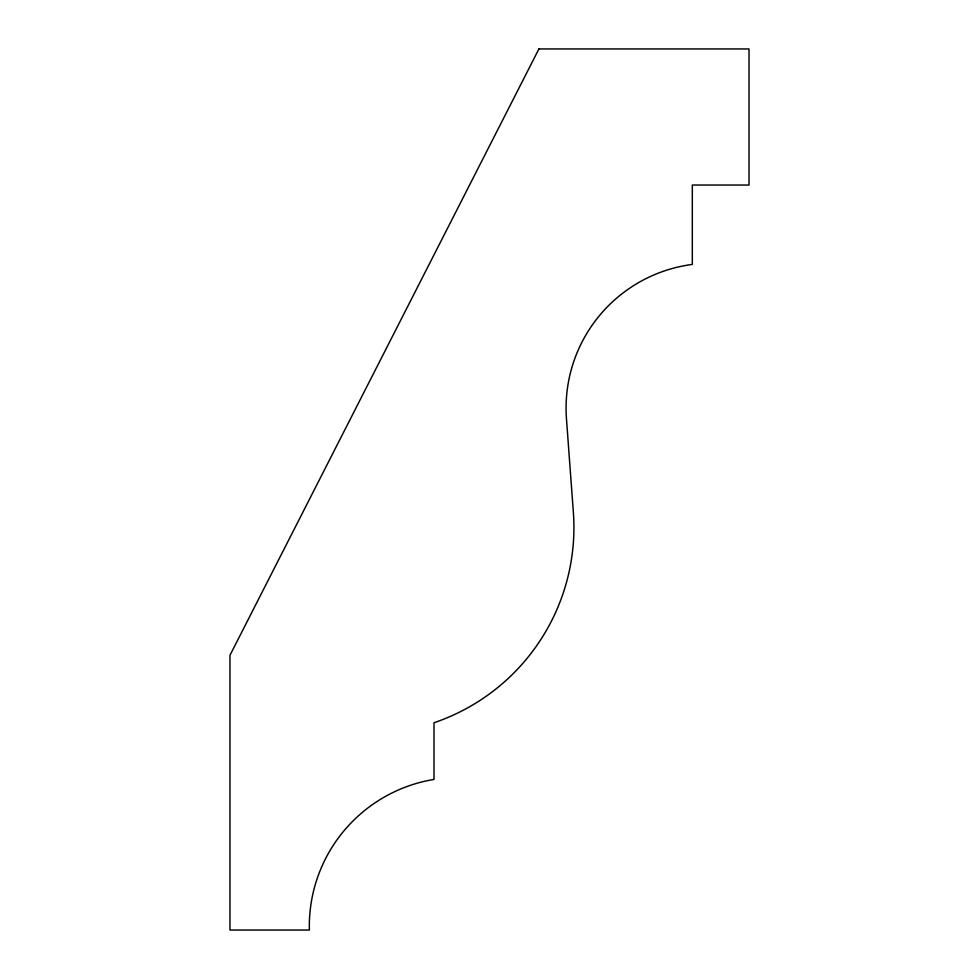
<?xml version="1.0" encoding="UTF-8"?>
<svg xmlns="http://www.w3.org/2000/svg" width="979" height="979" viewBox="0 0 979 979"><rect width="100%" height="100%" fill="white"/><g stroke="black" fill="none" stroke-linecap="round" stroke-linejoin="round"><path stroke-width="1.47" d="M538.903 48.95L229.979 655.257L229.979 930.05L309.364 930.05A148.82 148.82 0 0 1 434.003 779.431L434.003 722.735A206.165 206.165 0 0 0 573.364 512.335L566.462 418.792A144.916 144.916 0 0 1 692.324 264.428L692.324 185.043L749.021 185.043L749.021 48.95L538.903 48.95"/></g></svg>
